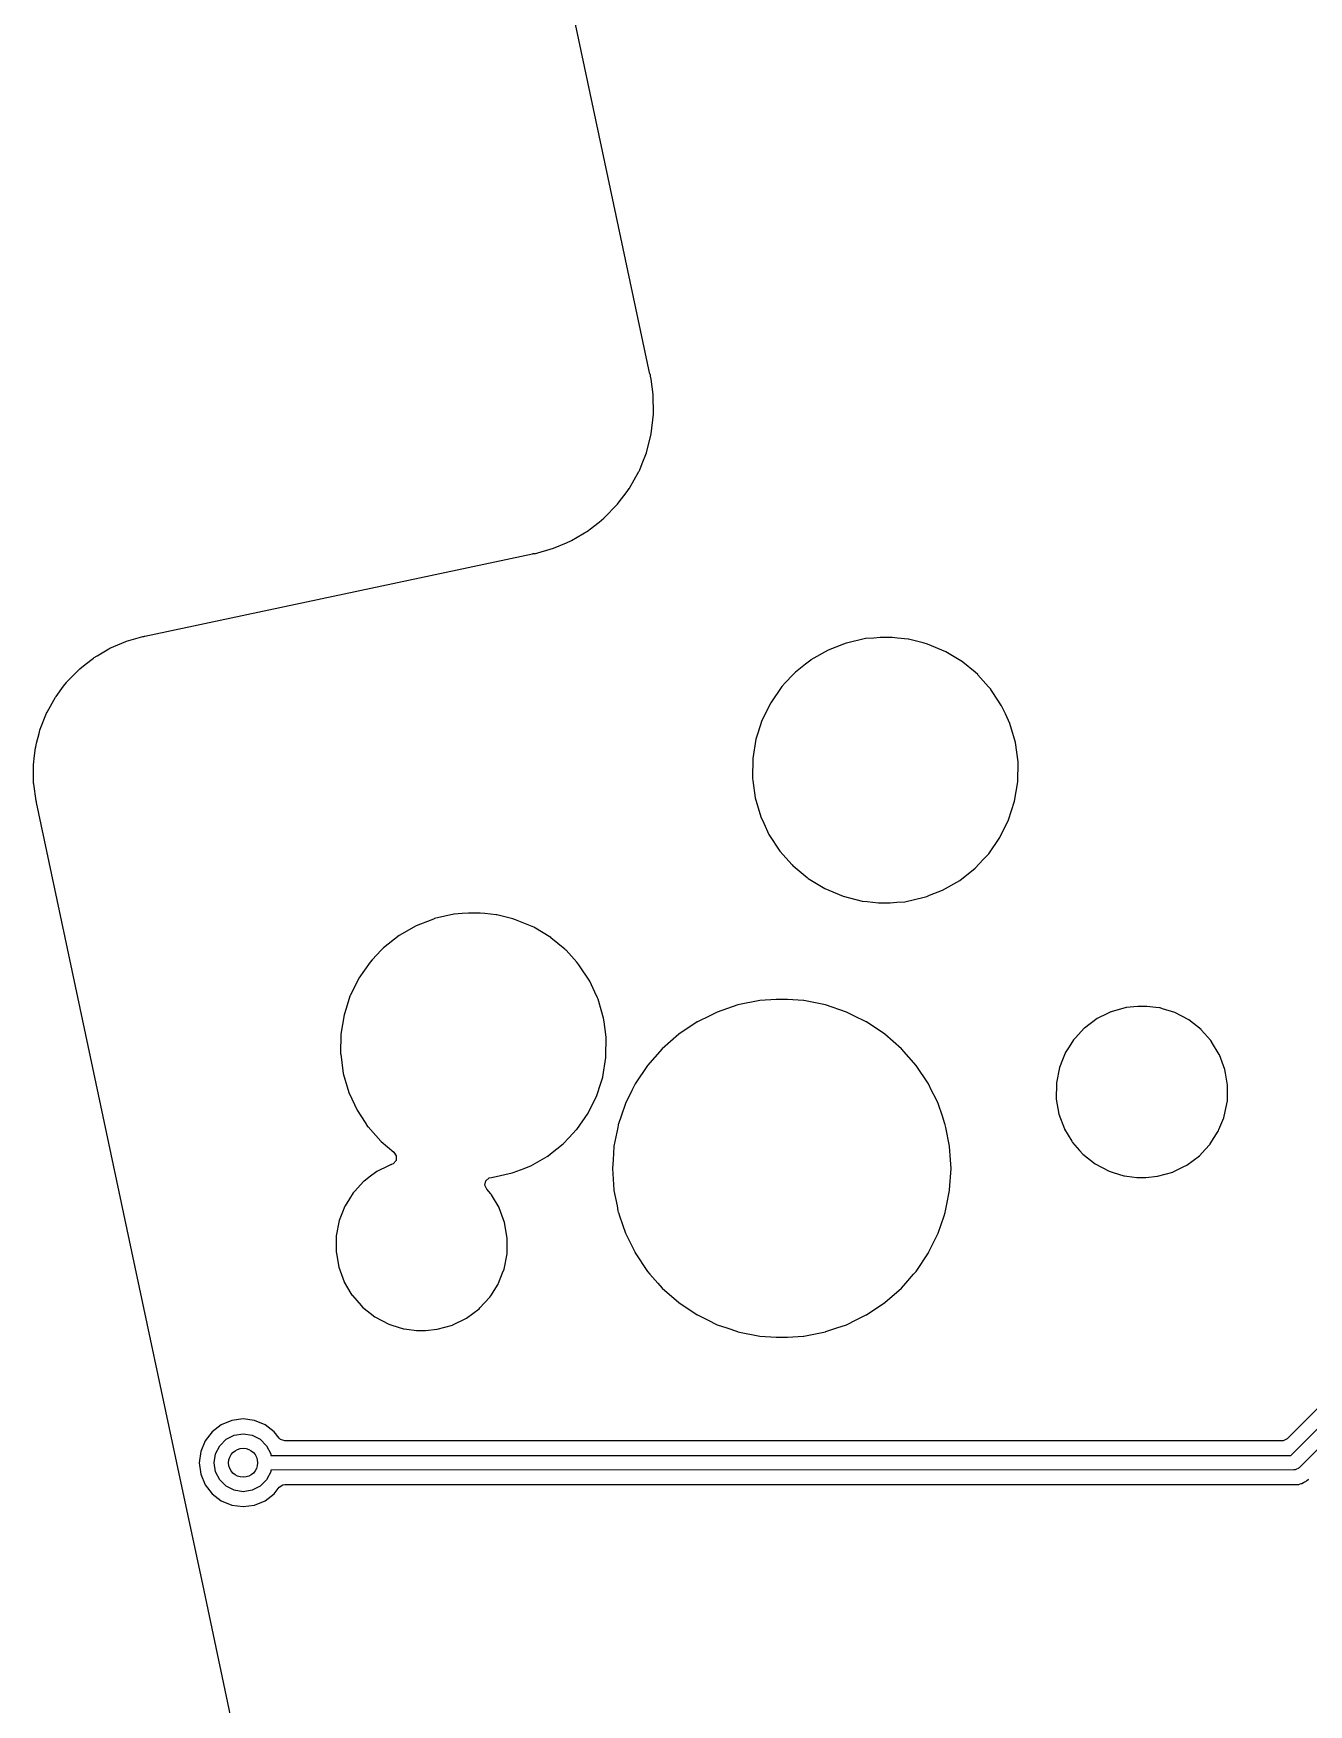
# Model space of a CAD drawing. Extents: x 0.6 to 14.8, y -5.2 to -0.6.
# Drawn here: x 8.005 to 8.697, y -2.858 to -1.95 of the extents above; entities that cross this region are included whole.
import ezdxf

# ---------------------------------------------------------------- set-up
doc = ezdxf.new("R2010")
doc.units = 0
doc.header["$MEASUREMENT"] = 0
doc.layers.add('BLACK', color=7, linetype='CONTINUOUS')

msp = doc.modelspace()

# ---------------------------------------------------------------- linework, layer by layer
at = {"layer": 'BLACK', "linetype": 'CONTINUOUS'}
for p, q in [((8.32009, -2.0425), (8.29306, -1.91535)), ((8.3397, -2.13475), (8.32009, -2.0425)), ((8.33986, -2.13471), (8.3397, -2.13475)), ((8.33992, -2.13513), (8.33986, -2.13471)), ((8.33994, -2.13518), (8.33992, -2.13513)), ((8.33997, -2.13517), (8.33994, -2.13518)), ((8.34005, -2.13578), (8.33997, -2.13517)), ((8.34028, -2.13737), (8.34005, -2.13578)), ((8.34005, -2.13578), (8.34005, -2.13578)), ((8.3415, -2.14577), (8.34028, -2.13737)), ((8.34164, -2.15648), (8.3415, -2.14577)), ((8.34038, -2.16712), (8.34164, -2.15648)), ((8.33775, -2.1775), (8.34038, -2.16712)), ((8.33542, -2.18334), (8.33775, -2.1775)), ((8.32861, -2.19668), (8.33372, -2.18756)), ((8.33372, -2.18756), (8.33378, -2.18745)), ((8.33372, -2.18756), (8.33372, -2.18756)), ((8.33378, -2.18745), (8.3341, -2.18664)), ((8.3341, -2.18664), (8.33542, -2.18334)), ((8.32732, -2.19844), (8.32847, -2.1969)), ((8.32847, -2.1969), (8.32854, -2.1968)), ((8.32854, -2.1968), (8.32861, -2.19669)), ((8.32861, -2.19669), (8.32861, -2.19668)), ((8.31466, -2.21305), (8.32213, -2.20538)), ((8.32213, -2.20538), (8.3225, -2.20488)), ((8.3225, -2.20488), (8.32732, -2.19844)), ((8.30668, -2.21934), (8.31208, -2.21509)), ((8.31208, -2.21509), (8.31466, -2.21305)), ((8.29427, -2.22635), (8.29704, -2.22516)), ((8.29704, -2.22516), (8.30625, -2.21968)), ((8.30625, -2.21968), (8.30668, -2.21934)), ((8.06524, -2.2771), (8.27579, -2.23235)), ((8.27579, -2.23235), (8.27627, -2.23228)), ((8.27627, -2.23228), (8.27664, -2.23225)), ((8.27664, -2.23225), (8.27689, -2.23227)), ((8.27689, -2.2323), (8.2872, -2.22939)), ((8.27689, -2.23227), (8.27689, -2.2323)), ((8.2872, -2.22939), (8.28732, -2.22934)), ((8.28732, -2.22934), (8.29427, -2.22635)), ((8.28732, -2.22934), (8.28732, -2.22934)), ((8.05537, -2.27985), (8.06417, -2.27737)), ((8.06417, -2.27737), (8.06429, -2.27733)), ((8.06429, -2.27733), (8.0647, -2.27738)), ((8.0647, -2.27738), (8.06513, -2.27713)), ((8.06513, -2.27713), (8.06524, -2.2771)), ((8.45684, -2.27848), (8.4464, -2.28085)), ((8.45699, -2.27847), (8.45684, -2.27848)), ((8.46124, -2.27816), (8.45699, -2.27847)), ((8.45699, -2.27847), (8.45699, -2.27847)), ((8.46481, -2.27789), (8.46124, -2.27816)), ((8.47118, -2.27789), (8.46481, -2.27789)), ((8.47409, -2.27818), (8.47118, -2.27789)), ((8.47993, -2.27877), (8.47409, -2.27818)), ((8.48008, -2.27879), (8.47993, -2.27877)), ((8.47993, -2.27877), (8.47993, -2.27877)), ((8.48022, -2.27882), (8.48008, -2.27879)), ((8.48804, -2.28081), (8.48022, -2.27882)), ((8.48022, -2.27882), (8.48022, -2.27882)), ((8.0373, -2.28905), (8.03772, -2.28877)), ((8.03772, -2.28877), (8.03946, -2.28774)), ((8.03946, -2.28774), (8.0458, -2.28396)), ((8.0458, -2.28396), (8.04626, -2.28373)), ((8.04626, -2.28373), (8.05489, -2.28002)), ((8.05489, -2.28002), (8.05537, -2.27985)), ((8.43641, -2.28473), (8.42711, -2.29004)), ((8.44491, -2.28142), (8.43641, -2.28473)), ((8.44626, -2.2809), (8.44491, -2.28142)), ((8.4464, -2.28085), (8.44626, -2.2809)), ((8.44626, -2.2809), (8.44626, -2.2809)), ((8.49046, -2.28142), (8.48804, -2.28081)), ((8.50034, -2.28557), (8.49046, -2.28142)), ((8.50949, -2.29112), (8.50034, -2.28557)), ((8.02298, -2.30195), (8.02954, -2.29521)), ((8.02954, -2.29521), (8.02992, -2.29487)), ((8.02992, -2.29487), (8.03279, -2.29261)), ((8.03279, -2.29261), (8.0373, -2.28905)), ((8.4187, -2.29668), (8.41738, -2.29808)), ((8.42409, -2.29243), (8.4187, -2.29668)), ((8.427, -2.29013), (8.42409, -2.29243)), ((8.42711, -2.29004), (8.427, -2.29013)), ((8.427, -2.29013), (8.427, -2.29013)), ((8.5096, -2.29122), (8.50949, -2.29112)), ((8.5163, -2.29678), (8.5096, -2.29122)), ((8.51773, -2.29797), (8.5163, -2.29678)), ((8.01703, -2.30987), (8.02113, -2.30437)), ((8.02113, -2.30437), (8.02265, -2.30234)), ((8.02265, -2.30234), (8.02298, -2.30195)), ((8.41136, -2.30448), (8.40526, -2.31328)), ((8.41338, -2.30234), (8.41136, -2.30448)), ((8.41738, -2.29808), (8.41338, -2.30234)), ((8.51782, -2.29808), (8.51773, -2.29797)), ((8.52364, -2.3046), (8.51782, -2.29808)), ((8.51782, -2.29808), (8.51782, -2.29808)), ((8.52486, -2.30596), (8.52364, -2.3046)), ((8.52494, -2.30608), (8.52486, -2.30596)), ((8.52563, -2.30714), (8.52494, -2.30608)), ((8.52494, -2.30608), (8.52494, -2.30608)), ((8.01223, -2.31838), (8.01675, -2.31029)), ((8.01675, -2.31029), (8.01703, -2.30987)), ((8.40526, -2.31328), (8.40052, -2.32289)), ((8.53073, -2.31492), (8.52563, -2.30714)), ((8.53274, -2.31928), (8.53073, -2.31492)), ((8.00846, -2.32769), (8.01194, -2.31896)), ((8.01194, -2.31896), (8.01216, -2.3185)), ((8.01216, -2.3185), (8.01223, -2.31838)), ((8.40047, -2.32302), (8.3983, -2.32982)), ((8.40052, -2.32289), (8.40047, -2.32302)), ((8.53515, -2.32451), (8.53274, -2.31928)), ((8.53522, -2.32465), (8.53515, -2.32451)), ((8.53822, -2.33493), (8.53522, -2.32465)), ((8.00648, -2.33532), (8.00785, -2.32995)), ((8.00785, -2.32995), (8.0083, -2.32817)), ((8.0083, -2.32817), (8.00846, -2.32769)), ((8.39725, -2.33309), (8.39553, -2.34366)), ((8.3983, -2.32982), (8.39725, -2.33309)), ((8.00479, -2.34712), (8.00539, -2.34201)), ((8.00539, -2.34201), (8.00589, -2.33778)), ((8.00589, -2.33778), (8.00598, -2.33728)), ((8.00598, -2.33728), (8.00648, -2.33532)), ((8.53892, -2.3401), (8.53822, -2.33493)), ((8.53963, -2.34534), (8.53892, -2.3401)), ((8.00476, -2.34763), (8.00479, -2.34712)), ((8.00485, -2.35437), (8.00476, -2.34763)), ((8.39553, -2.34366), (8.39539, -2.35437)), ((8.53952, -2.35626), (8.53966, -2.34555)), ((8.53966, -2.34555), (8.53963, -2.34534)), ((8.00488, -2.35703), (8.00485, -2.35437)), ((8.00485, -2.35437), (8.00485, -2.35437)), ((8.00492, -2.35754), (8.00488, -2.35703)), ((8.00625, -2.3667), (8.00492, -2.35754)), ((8.39539, -2.35437), (8.39541, -2.35451)), ((8.39541, -2.35451), (8.39555, -2.35551)), ((8.39541, -2.35451), (8.39541, -2.35451)), ((8.39555, -2.35551), (8.39684, -2.36498)), ((8.5378, -2.36683), (8.53952, -2.35626)), ((8.00627, -2.3667), (8.00625, -2.3667)), ((8.00627, -2.36673), (8.00627, -2.3667)), ((8.00646, -2.36706), (8.00627, -2.36673)), ((8.00641, -2.36755), (8.00646, -2.36706)), ((8.05829, -2.61162), (8.00641, -2.36755)), ((8.39684, -2.36498), (8.39983, -2.37527)), ((8.53453, -2.37703), (8.5378, -2.36683)), ((8.39983, -2.37527), (8.39989, -2.3754)), ((8.39989, -2.3754), (8.39989, -2.3754)), ((8.39989, -2.3754), (8.40149, -2.37885)), ((8.40149, -2.37885), (8.40432, -2.38499)), ((8.52979, -2.38664), (8.53453, -2.37703)), ((8.40432, -2.38499), (8.41019, -2.39395)), ((8.52369, -2.39544), (8.52979, -2.38664)), ((8.41019, -2.39395), (8.41029, -2.39406)), ((8.41029, -2.39406), (8.41029, -2.39406)), ((8.41029, -2.39406), (8.41691, -2.40149)), ((8.52074, -2.39857), (8.52359, -2.39554)), ((8.52359, -2.39554), (8.52369, -2.39544)), ((8.52359, -2.39554), (8.52359, -2.39554)), ((8.41691, -2.40149), (8.41732, -2.40194)), ((8.41732, -2.40194), (8.41743, -2.40204)), ((8.41743, -2.40204), (8.41743, -2.40204)), ((8.41743, -2.40204), (8.42501, -2.40834)), ((8.50794, -2.40987), (8.51635, -2.40324)), ((8.51635, -2.40324), (8.52074, -2.39857)), ((8.42501, -2.40834), (8.42556, -2.40879)), ((8.42556, -2.40879), (8.43472, -2.41435)), ((8.43472, -2.41435), (8.44459, -2.41849)), ((8.49153, -2.41795), (8.49864, -2.41519)), ((8.49864, -2.41519), (8.50794, -2.40987)), ((8.44459, -2.41849), (8.45498, -2.42113)), ((8.45498, -2.42113), (8.45512, -2.42114)), ((8.45512, -2.42114), (8.45512, -2.42114)), ((8.45512, -2.42114), (8.45768, -2.4214)), ((8.45768, -2.4214), (8.46387, -2.42203)), ((8.46387, -2.42203), (8.47025, -2.42203)), ((8.47025, -2.42203), (8.47382, -2.42176)), ((8.47382, -2.42176), (8.47806, -2.42144)), ((8.47806, -2.42144), (8.47821, -2.42143)), ((8.47806, -2.42144), (8.47806, -2.42144)), ((8.47821, -2.42143), (8.48866, -2.41907)), ((8.48866, -2.41907), (8.49005, -2.41853)), ((8.49005, -2.41853), (8.49153, -2.41795)), ((8.22117, -2.43122), (8.21267, -2.43452)), ((8.22252, -2.43069), (8.22117, -2.43122)), ((8.22265, -2.43064), (8.22252, -2.43069)), ((8.22252, -2.43069), (8.22252, -2.43069)), ((8.2331, -2.42828), (8.22265, -2.43064)), ((8.23324, -2.42827), (8.2331, -2.42828)), ((8.23768, -2.42794), (8.23324, -2.42827)), ((8.23324, -2.42827), (8.23324, -2.42827)), ((8.24106, -2.42768), (8.23768, -2.42794)), ((8.24743, -2.42768), (8.24106, -2.42768)), ((8.24993, -2.42794), (8.24743, -2.42768)), ((8.25619, -2.42857), (8.24993, -2.42794)), ((8.25633, -2.42858), (8.25619, -2.42857)), ((8.25619, -2.42857), (8.25619, -2.42857)), ((8.25647, -2.42862), (8.25633, -2.42858)), ((8.26522, -2.43084), (8.25647, -2.42862)), ((8.25647, -2.42862), (8.25647, -2.42862)), ((8.26671, -2.43122), (8.26522, -2.43084)), ((8.27659, -2.43536), (8.26671, -2.43122)), ((8.20337, -2.43984), (8.19496, -2.44647)), ((8.21267, -2.43452), (8.20337, -2.43984)), ((8.28575, -2.44092), (8.27659, -2.43536)), ((8.28586, -2.44101), (8.28575, -2.44092)), ((8.29338, -2.44726), (8.28586, -2.44101)), ((8.19363, -2.44787), (8.18882, -2.45299)), ((8.19496, -2.44647), (8.19363, -2.44787)), ((8.29398, -2.44776), (8.29338, -2.44726)), ((8.29408, -2.44787), (8.29398, -2.44776)), ((8.29989, -2.45439), (8.29408, -2.44787)), ((8.29408, -2.44787), (8.29408, -2.44787)), ((8.18762, -2.45427), (8.18151, -2.46307)), ((8.18882, -2.45299), (8.18762, -2.45427)), ((8.30106, -2.45569), (8.29989, -2.45439)), ((8.30111, -2.45576), (8.30106, -2.45569)), ((8.30699, -2.46471), (8.30111, -2.45576)), ((8.18151, -2.46307), (8.17677, -2.47268)), ((8.3097, -2.47059), (8.30699, -2.46471)), ((8.1746, -2.47946), (8.17351, -2.48288)), ((8.17673, -2.47282), (8.1746, -2.47946)), ((8.17677, -2.47268), (8.17673, -2.47282)), ((8.31116, -2.47377), (8.3097, -2.47059)), ((8.31147, -2.47444), (8.31116, -2.47377)), ((8.31447, -2.48473), (8.31147, -2.47444)), ((8.3875, -2.47756), (8.37611, -2.48143)), ((8.39929, -2.47522), (8.3875, -2.47756)), ((8.39942, -2.47521), (8.39929, -2.47522)), ((8.40823, -2.47463), (8.39942, -2.47521)), ((8.39942, -2.47521), (8.39942, -2.47521)), ((8.40829, -2.47463), (8.40823, -2.47463)), ((8.40823, -2.47463), (8.40823, -2.47463)), ((8.4143, -2.47463), (8.40829, -2.47463)), ((8.41436, -2.47463), (8.4143, -2.47463)), ((8.42317, -2.47521), (8.41436, -2.47463)), ((8.41436, -2.47463), (8.41436, -2.47463)), ((8.4233, -2.47522), (8.42317, -2.47521)), ((8.42317, -2.47521), (8.42317, -2.47521)), ((8.43509, -2.47756), (8.4233, -2.47522)), ((8.44648, -2.48143), (8.43509, -2.47756)), ((8.59842, -2.4789), (8.5902, -2.48122)), ((8.60476, -2.47832), (8.59842, -2.4789)), ((8.60969, -2.47832), (8.60476, -2.47832)), ((8.61448, -2.47889), (8.60969, -2.47832)), ((8.61645, -2.47912), (8.61448, -2.47889)), ((8.61663, -2.47914), (8.61645, -2.47912)), ((8.61645, -2.47912), (8.61645, -2.47912)), ((8.6168, -2.47919), (8.61663, -2.47914)), ((8.6181, -2.4796), (8.6168, -2.47919)), ((8.6168, -2.47919), (8.6168, -2.47919)), ((8.17351, -2.48288), (8.17179, -2.49345)), ((8.31475, -2.48675), (8.31447, -2.48473)), ((8.31589, -2.49515), (8.31475, -2.48675)), ((8.36532, -2.48675), (8.35532, -2.49343)), ((8.36543, -2.48669), (8.36532, -2.48675)), ((8.37212, -2.48339), (8.36543, -2.48669)), ((8.36543, -2.48669), (8.36543, -2.48669)), ((8.37611, -2.48143), (8.37212, -2.48339)), ((8.45046, -2.48339), (8.44648, -2.48143)), ((8.45715, -2.48669), (8.45046, -2.48339)), ((8.45727, -2.48675), (8.45715, -2.48669)), ((8.45715, -2.48669), (8.45715, -2.48669)), ((8.46727, -2.49343), (8.45727, -2.48675)), ((8.58254, -2.485), (8.57569, -2.49011)), ((8.58815, -2.48223), (8.58254, -2.485)), ((8.59004, -2.4813), (8.58815, -2.48223)), ((8.5902, -2.48122), (8.59004, -2.4813)), ((8.59004, -2.4813), (8.59004, -2.4813)), ((8.62478, -2.48167), (8.6181, -2.4796)), ((8.63234, -2.48565), (8.62478, -2.48167)), ((8.63905, -2.49094), (8.63234, -2.48565)), ((8.17179, -2.49345), (8.17165, -2.50416)), ((8.31579, -2.50509), (8.31591, -2.49548)), ((8.31591, -2.49534), (8.31589, -2.49515)), ((8.31591, -2.49548), (8.31591, -2.49534)), ((8.35532, -2.49343), (8.34628, -2.50136)), ((8.47631, -2.50136), (8.46727, -2.49343)), ((8.5698, -2.49653), (8.56735, -2.50041)), ((8.56989, -2.49638), (8.5698, -2.49653)), ((8.5698, -2.49653), (8.5698, -2.49653)), ((8.5708, -2.4954), (8.56989, -2.49638)), ((8.57557, -2.49024), (8.5708, -2.4954)), ((8.57569, -2.49011), (8.57557, -2.49024)), ((8.63917, -2.49107), (8.63905, -2.49094)), ((8.64431, -2.49693), (8.63917, -2.49107)), ((8.64468, -2.49736), (8.64431, -2.49693)), ((8.64478, -2.49752), (8.64468, -2.49736)), ((8.64896, -2.50455), (8.64478, -2.49752)), ((8.64478, -2.49752), (8.64478, -2.49752)), ((8.17165, -2.50416), (8.17167, -2.50431)), ((8.17167, -2.50431), (8.17167, -2.50431)), ((8.17167, -2.50431), (8.17227, -2.50875)), ((8.31405, -2.51662), (8.31577, -2.50605)), ((8.31577, -2.50605), (8.31579, -2.50509)), ((8.34628, -2.50136), (8.33835, -2.5104)), ((8.48424, -2.5104), (8.47631, -2.50136)), ((8.56527, -2.50377), (8.56382, -2.5074)), ((8.56533, -2.50361), (8.56527, -2.50377)), ((8.56527, -2.50377), (8.56527, -2.50377)), ((8.56735, -2.50041), (8.56533, -2.50361)), ((8.64905, -2.5047), (8.64896, -2.50455)), ((8.64896, -2.50455), (8.64896, -2.50455)), ((8.65201, -2.51272), (8.64905, -2.5047)), ((8.17227, -2.50875), (8.17309, -2.51478)), ((8.17309, -2.51478), (8.17609, -2.52506)), ((8.33835, -2.5104), (8.33166, -2.5204)), ((8.49092, -2.5204), (8.48424, -2.5104)), ((8.56217, -2.51154), (8.5605, -2.51992)), ((8.56382, -2.5074), (8.56217, -2.51154)), ((8.65235, -2.51469), (8.65201, -2.51272)), ((8.65328, -2.5201), (8.65235, -2.51469)), ((8.31079, -2.52682), (8.31297, -2.52001)), ((8.31297, -2.52001), (8.31401, -2.51676)), ((8.31401, -2.51676), (8.31405, -2.51662)), ((8.32988, -2.52402), (8.32634, -2.53119)), ((8.33161, -2.52052), (8.32988, -2.52402)), ((8.33166, -2.5204), (8.33161, -2.52052)), ((8.33161, -2.52052), (8.33161, -2.52052)), ((8.49098, -2.52052), (8.49092, -2.5204)), ((8.49271, -2.52402), (8.49098, -2.52052)), ((8.49098, -2.52052), (8.49098, -2.52052)), ((8.4949, -2.52846), (8.49271, -2.52402)), ((8.56049, -2.52118), (8.5604, -2.52784)), ((8.5605, -2.51992), (8.56049, -2.52118)), ((8.65345, -2.52113), (8.65328, -2.5201)), ((8.65334, -2.52968), (8.65341, -2.52491)), ((8.65341, -2.52491), (8.65345, -2.52131)), ((8.65345, -2.52131), (8.65345, -2.52113)), ((8.65345, -2.52131), (8.65345, -2.52131)), ((8.17609, -2.52506), (8.17615, -2.52519)), ((8.17615, -2.52519), (8.17615, -2.52519)), ((8.17615, -2.52519), (8.17774, -2.52863)), ((8.17774, -2.52863), (8.18057, -2.53479)), ((8.30605, -2.53643), (8.31079, -2.52682)), ((8.32634, -2.53119), (8.32401, -2.53805)), ((8.49624, -2.53119), (8.4949, -2.52846)), ((8.49857, -2.53805), (8.49624, -2.53119)), ((8.5604, -2.52784), (8.56039, -2.52846)), ((8.56039, -2.52846), (8.56042, -2.52863)), ((8.56042, -2.52863), (8.56043, -2.5287)), ((8.56042, -2.52863), (8.56042, -2.52863)), ((8.56043, -2.5287), (8.56184, -2.53688)), ((8.65168, -2.53805), (8.65334, -2.52968)), ((8.18057, -2.53479), (8.18488, -2.54136)), ((8.18488, -2.54136), (8.18632, -2.54355)), ((8.29994, -2.54523), (8.30605, -2.53643)), ((8.32245, -2.54271), (8.32216, -2.54417)), ((8.32248, -2.54258), (8.32245, -2.54271)), ((8.32245, -2.54271), (8.32245, -2.54271)), ((8.32264, -2.5421), (8.32248, -2.54258)), ((8.32401, -2.53805), (8.32264, -2.5421)), ((8.49995, -2.5421), (8.49857, -2.53805)), ((8.50011, -2.54258), (8.49995, -2.5421)), ((8.50013, -2.54271), (8.50011, -2.54258)), ((8.50042, -2.54417), (8.50013, -2.54271)), ((8.50013, -2.54271), (8.50013, -2.54271)), ((8.56184, -2.53688), (8.56479, -2.54489)), ((8.64881, -2.54523), (8.65137, -2.53883)), ((8.65137, -2.53883), (8.65168, -2.53805)), ((8.18632, -2.54355), (8.18645, -2.54375)), ((8.18645, -2.54375), (8.18654, -2.54385)), ((8.18654, -2.54385), (8.18654, -2.54385)), ((8.18654, -2.54385), (8.19348, -2.55163)), ((8.19348, -2.55163), (8.19358, -2.55174)), ((8.19358, -2.55174), (8.19369, -2.55183)), ((8.19369, -2.55183), (8.19369, -2.55183)), ((8.19369, -2.55183), (8.2006, -2.55757)), ((8.2926, -2.55303), (8.2956, -2.54985)), ((8.2956, -2.54985), (8.29984, -2.54534)), ((8.29984, -2.54534), (8.29994, -2.54523)), ((8.29984, -2.54534), (8.29984, -2.54534)), ((8.32216, -2.54417), (8.32013, -2.55438)), ((8.50246, -2.55438), (8.50042, -2.54417)), ((8.56479, -2.54489), (8.56489, -2.54504)), ((8.56489, -2.54504), (8.56489, -2.54504)), ((8.56489, -2.54504), (8.5688, -2.55163)), ((8.5688, -2.55163), (8.56916, -2.55223)), ((8.64409, -2.55299), (8.64842, -2.54614)), ((8.64842, -2.54614), (8.64851, -2.54599)), ((8.64851, -2.54599), (8.64881, -2.54523)), ((8.2006, -2.55757), (8.20188, -2.55961)), ((8.20188, -2.55961), (8.20172, -2.56202)), ((8.27489, -2.56498), (8.28376, -2.55991)), ((8.28376, -2.55991), (8.28407, -2.55974)), ((8.28407, -2.55974), (8.28419, -2.55966)), ((8.28407, -2.55974), (8.28407, -2.55974)), ((8.28419, -2.55966), (8.28562, -2.55854)), ((8.28562, -2.55854), (8.29249, -2.55312)), ((8.29249, -2.55312), (8.2926, -2.55303)), ((8.32012, -2.5545), (8.31965, -2.56176)), ((8.32013, -2.55438), (8.32012, -2.5545)), ((8.32012, -2.5545), (8.32012, -2.5545)), ((8.50246, -2.5545), (8.50246, -2.55438)), ((8.50294, -2.56176), (8.50246, -2.5545)), ((8.50246, -2.5545), (8.50246, -2.5545)), ((8.56916, -2.55223), (8.56928, -2.55237)), ((8.56928, -2.55237), (8.56928, -2.55237)), ((8.56928, -2.55237), (8.57298, -2.55659)), ((8.57298, -2.55659), (8.57479, -2.55865)), ((8.57479, -2.55865), (8.5815, -2.56394)), ((8.63131, -2.56459), (8.63815, -2.55948)), ((8.63815, -2.55948), (8.64124, -2.55614)), ((8.64124, -2.55614), (8.64383, -2.55334)), ((8.64383, -2.55334), (8.64395, -2.55321)), ((8.64383, -2.55334), (8.64383, -2.55334)), ((8.64395, -2.55321), (8.64409, -2.55299)), ((8.19128, -2.56816), (8.18716, -2.57124)), ((8.19761, -2.56504), (8.19128, -2.56816)), ((8.19878, -2.56446), (8.19761, -2.56504)), ((8.19894, -2.56439), (8.19878, -2.56446)), ((8.19878, -2.56446), (8.19878, -2.56446)), ((8.19916, -2.56432), (8.19894, -2.56439)), ((8.19925, -2.56428), (8.19916, -2.56432)), ((8.19928, -2.56427), (8.19925, -2.56428)), ((8.20018, -2.56387), (8.19928, -2.56427)), ((8.19928, -2.56427), (8.19928, -2.56427)), ((8.20172, -2.56202), (8.20018, -2.56387)), ((8.25446, -2.57123), (8.26491, -2.56886)), ((8.26491, -2.56886), (8.26541, -2.56867)), ((8.26541, -2.56867), (8.2713, -2.56638)), ((8.2713, -2.56638), (8.27166, -2.56624)), ((8.27166, -2.56624), (8.27489, -2.56498)), ((8.31965, -2.56176), (8.31934, -2.56638)), ((8.31934, -2.56638), (8.31935, -2.56651)), ((8.31935, -2.56651), (8.32011, -2.57801)), ((8.50248, -2.57801), (8.50323, -2.56651)), ((8.50324, -2.56638), (8.50294, -2.56176)), ((8.50323, -2.56651), (8.50324, -2.56638)), ((8.5815, -2.56394), (8.58906, -2.56792)), ((8.58906, -2.56792), (8.59132, -2.56862)), ((8.59132, -2.56862), (8.59705, -2.5704)), ((8.61543, -2.57069), (8.62365, -2.56837)), ((8.62365, -2.56837), (8.62385, -2.56827)), ((8.62385, -2.56827), (8.62936, -2.56555)), ((8.62936, -2.56555), (8.63131, -2.56459)), ((8.17923, -2.5789), (8.17863, -2.57955)), ((8.18431, -2.57341), (8.17923, -2.5789)), ((8.18443, -2.57327), (8.18431, -2.57341)), ((8.18515, -2.57274), (8.18443, -2.57327)), ((8.18716, -2.57124), (8.18515, -2.57274)), ((8.25004, -2.57553), (8.25057, -2.57318)), ((8.25099, -2.57774), (8.25004, -2.57553)), ((8.25057, -2.57318), (8.25238, -2.57159)), ((8.25323, -2.5803), (8.25099, -2.57774)), ((8.25238, -2.57159), (8.25363, -2.57129)), ((8.25363, -2.57129), (8.25432, -2.57124)), ((8.25432, -2.57124), (8.25446, -2.57123)), ((8.25432, -2.57124), (8.25432, -2.57124)), ((8.32011, -2.57801), (8.32013, -2.57838)), ((8.32013, -2.57838), (8.3218, -2.58677)), ((8.50079, -2.58677), (8.50246, -2.57838)), ((8.50246, -2.57838), (8.50248, -2.57801)), ((8.59705, -2.5704), (8.59705, -2.5704)), ((8.59705, -2.5704), (8.59722, -2.57045)), ((8.59722, -2.57045), (8.5974, -2.57047)), ((8.5974, -2.57047), (8.5974, -2.57047)), ((8.5974, -2.57047), (8.59873, -2.57063)), ((8.59873, -2.57063), (8.60415, -2.57127)), ((8.60415, -2.57127), (8.60909, -2.57127)), ((8.60909, -2.57127), (8.61543, -2.57069)), ((8.82264, -2.57654), (8.68578, -2.71341)), ((8.68791, -2.72244), (8.83357, -2.57677)), ((8.17401, -2.58694), (8.17272, -2.59018)), ((8.17408, -2.58677), (8.17401, -2.58694)), ((8.17401, -2.58694), (8.17401, -2.58694)), ((8.17649, -2.58294), (8.17408, -2.58677)), ((8.17854, -2.5797), (8.17649, -2.58294)), ((8.17863, -2.57955), (8.17854, -2.5797)), ((8.17854, -2.5797), (8.17854, -2.5797)), ((8.25343, -2.58053), (8.25323, -2.5803)), ((8.25352, -2.58068), (8.25343, -2.58053)), ((8.2577, -2.58771), (8.25352, -2.58068)), ((8.25352, -2.58068), (8.25352, -2.58068)), ((8.25779, -2.58787), (8.2577, -2.58771)), ((8.2577, -2.58771), (8.2577, -2.58771)), ((8.26075, -2.59588), (8.25779, -2.58787)), ((8.3218, -2.58677), (8.32232, -2.58939)), ((8.50027, -2.58939), (8.50079, -2.58677)), ((8.83914, -2.58234), (8.69232, -2.72916)), ((8.17091, -2.5947), (8.16924, -2.60308)), ((8.17272, -2.59018), (8.17091, -2.5947)), ((8.2622, -2.6043), (8.26075, -2.59588)), ((8.32232, -2.58939), (8.32248, -2.59018)), ((8.32248, -2.59018), (8.32252, -2.5903)), ((8.32252, -2.5903), (8.32252, -2.5903)), ((8.32252, -2.5903), (8.32315, -2.59217)), ((8.32315, -2.59217), (8.32634, -2.60157)), ((8.49624, -2.60157), (8.49943, -2.59217)), ((8.49943, -2.59217), (8.50007, -2.5903)), ((8.50007, -2.5903), (8.50011, -2.59018)), ((8.50007, -2.5903), (8.50007, -2.5903)), ((8.50011, -2.59018), (8.50027, -2.58939)), ((8.16924, -2.60308), (8.16913, -2.61162)), ((8.26216, -2.6069), (8.26219, -2.60448)), ((8.26219, -2.60448), (8.2622, -2.6043)), ((8.26219, -2.60448), (8.26219, -2.60448)), ((8.32634, -2.60157), (8.32815, -2.60523)), ((8.32815, -2.60523), (8.33139, -2.6118)), ((8.4912, -2.6118), (8.49444, -2.60523)), ((8.49444, -2.60523), (8.49624, -2.60157)), ((8.08268, -2.72638), (8.05829, -2.61162)), ((8.16913, -2.61162), (8.16916, -2.6118)), ((8.16916, -2.6118), (8.16931, -2.61266)), ((8.16916, -2.6118), (8.16916, -2.6118)), ((8.16931, -2.61266), (8.17058, -2.62004)), ((8.26042, -2.62122), (8.26208, -2.61284)), ((8.26208, -2.61284), (8.26216, -2.6069)), ((8.33139, -2.6118), (8.33166, -2.61235)), ((8.33166, -2.61235), (8.33835, -2.62235)), ((8.48424, -2.62235), (8.49092, -2.61235)), ((8.49092, -2.61235), (8.4912, -2.6118)), ((8.17058, -2.62004), (8.17354, -2.62806)), ((8.25737, -2.62886), (8.25966, -2.62311)), ((8.25966, -2.62311), (8.26042, -2.62122)), ((8.33835, -2.62235), (8.33966, -2.62385)), ((8.33966, -2.62385), (8.34397, -2.62877)), ((8.47861, -2.62877), (8.48293, -2.62385)), ((8.48293, -2.62385), (8.48424, -2.62235)), ((8.17354, -2.62806), (8.17363, -2.62821)), ((8.17363, -2.62821), (8.17363, -2.62821)), ((8.17363, -2.62821), (8.17726, -2.63432)), ((8.25317, -2.63562), (8.25716, -2.6293)), ((8.25716, -2.6293), (8.25725, -2.62915)), ((8.25725, -2.62915), (8.25737, -2.62886)), ((8.34397, -2.62877), (8.34628, -2.6314)), ((8.34628, -2.6314), (8.35532, -2.63933)), ((8.46727, -2.63933), (8.47631, -2.6314)), ((8.47631, -2.6314), (8.47861, -2.62877)), ((8.17726, -2.63432), (8.1779, -2.6354)), ((8.1779, -2.6354), (8.17802, -2.63553)), ((8.17802, -2.63553), (8.17802, -2.63553)), ((8.17802, -2.63553), (8.18273, -2.6409)), ((8.18273, -2.6409), (8.18353, -2.64182)), ((8.18353, -2.64182), (8.19024, -2.64711)), ((8.24005, -2.64776), (8.2469, -2.64265)), ((8.2469, -2.64265), (8.24732, -2.64219)), ((8.24732, -2.64219), (8.25257, -2.63651)), ((8.25257, -2.63651), (8.25269, -2.63638)), ((8.25257, -2.63651), (8.25257, -2.63651)), ((8.25269, -2.63638), (8.25317, -2.63562)), ((8.35532, -2.63933), (8.36532, -2.64601)), ((8.45727, -2.64601), (8.46727, -2.63933)), ((8.19024, -2.64711), (8.1978, -2.65108)), ((8.1978, -2.65108), (8.19942, -2.65159)), ((8.19942, -2.65159), (8.20579, -2.65356)), ((8.22417, -2.65386), (8.23239, -2.65154)), ((8.23239, -2.65154), (8.23265, -2.65141)), ((8.23265, -2.65141), (8.23962, -2.64797)), ((8.23962, -2.64797), (8.24005, -2.64776)), ((8.36532, -2.64601), (8.36543, -2.64607)), ((8.36543, -2.64607), (8.36543, -2.64607)), ((8.36543, -2.64607), (8.37097, -2.64879)), ((8.37097, -2.64879), (8.37611, -2.65133)), ((8.37611, -2.65133), (8.38138, -2.65312)), ((8.4412, -2.65312), (8.44648, -2.65133)), ((8.44648, -2.65133), (8.45162, -2.64879)), ((8.45162, -2.64879), (8.45715, -2.64607)), ((8.45715, -2.64607), (8.45727, -2.64601)), ((8.45715, -2.64607), (8.45715, -2.64607)), ((8.20579, -2.65356), (8.20579, -2.65356)), ((8.20579, -2.65356), (8.20596, -2.65362)), ((8.20596, -2.65362), (8.20614, -2.65364)), ((8.20614, -2.65364), (8.20614, -2.65364)), ((8.20614, -2.65364), (8.20756, -2.65381)), ((8.20756, -2.65381), (8.21289, -2.65444)), ((8.21289, -2.65444), (8.21783, -2.65444)), ((8.21783, -2.65444), (8.22417, -2.65386)), ((8.38138, -2.65312), (8.38732, -2.65513)), ((8.38732, -2.65513), (8.3875, -2.65519)), ((8.3875, -2.65519), (8.39929, -2.65754)), ((8.39929, -2.65754), (8.39942, -2.65755)), ((8.39942, -2.65755), (8.39942, -2.65755)), ((8.39942, -2.65755), (8.40823, -2.65813)), ((8.40823, -2.65813), (8.40823, -2.65813)), ((8.40823, -2.65813), (8.40829, -2.65813)), ((8.40829, -2.65813), (8.4143, -2.65813)), ((8.4143, -2.65813), (8.41436, -2.65813)), ((8.41436, -2.65813), (8.42317, -2.65755)), ((8.41436, -2.65813), (8.41436, -2.65813)), ((8.42317, -2.65755), (8.4233, -2.65754)), ((8.42317, -2.65755), (8.42317, -2.65755)), ((8.4233, -2.65754), (8.43509, -2.65519)), ((8.43509, -2.65519), (8.43527, -2.65513)), ((8.43527, -2.65513), (8.4412, -2.65312)), ((8.10675, -2.70573), (8.10181, -2.70952)), ((8.1125, -2.70334), (8.10675, -2.70573)), ((8.11867, -2.70253), (8.1125, -2.70334)), ((8.12484, -2.70334), (8.11867, -2.70253)), ((8.13059, -2.70573), (8.12484, -2.70334)), ((8.13553, -2.70952), (8.13059, -2.70573)), ((8.09802, -2.71446), (8.09564, -2.72021)), ((8.10181, -2.70952), (8.09802, -2.71446)), ((8.10593, -2.71712), (8.10941, -2.71364)), ((8.10941, -2.71364), (8.1138, -2.7114)), ((8.1138, -2.7114), (8.11867, -2.71063)), ((8.11867, -2.71063), (8.12354, -2.7114)), ((8.12354, -2.7114), (8.12793, -2.71364)), ((8.12793, -2.71364), (8.13141, -2.71712)), ((8.13822, -2.71302), (8.13553, -2.70952)), ((8.13902, -2.7138), (8.13822, -2.71302)), ((8.14131, -2.71455), (8.13902, -2.7138)), ((8.43798, -2.71455), (8.14131, -2.71455)), ((8.68302, -2.71455), (8.43798, -2.71455)), ((8.68363, -2.7145), (8.68302, -2.71455)), ((8.68578, -2.71341), (8.68363, -2.7145)), ((8.09564, -2.72021), (8.09482, -2.72638)), ((8.10292, -2.72638), (8.10369, -2.72151)), ((8.10369, -2.72151), (8.10593, -2.71712)), ((8.13141, -2.71712), (8.13365, -2.72151)), ((8.13365, -2.72151), (8.13379, -2.72244)), ((8.13379, -2.72244), (8.68791, -2.72244)), ((8.09742, -2.79576), (8.08268, -2.72638)), ((8.09482, -2.72638), (8.09564, -2.73255)), ((8.09564, -2.73255), (8.09802, -2.7383)), ((8.10369, -2.73124), (8.10292, -2.72638)), ((8.10593, -2.73563), (8.10369, -2.73124)), ((8.13365, -2.73124), (8.13141, -2.73563)), ((8.13379, -2.73032), (8.13365, -2.73124)), ((8.68954, -2.73031), (8.13379, -2.73032)), ((8.68984, -2.73022), (8.68954, -2.73031)), ((8.69015, -2.73027), (8.68984, -2.73022)), ((8.69097, -2.72985), (8.69015, -2.73027)), ((8.69185, -2.72956), (8.69097, -2.72985)), ((8.69204, -2.72931), (8.69185, -2.72956)), ((8.69232, -2.72916), (8.69204, -2.72931)), ((8.09802, -2.7383), (8.10181, -2.74324)), ((8.10941, -2.73912), (8.10593, -2.73563)), ((8.1138, -2.74136), (8.10941, -2.73912)), ((8.11867, -2.74213), (8.1138, -2.74136)), ((8.12354, -2.74136), (8.11867, -2.74213)), ((8.12793, -2.73912), (8.12354, -2.74136)), ((8.13141, -2.73563), (8.12793, -2.73912)), ((8.13553, -2.74324), (8.13822, -2.73973)), ((8.13822, -2.73973), (8.14021, -2.73837)), ((8.14021, -2.73837), (8.14131, -2.73821)), ((8.14131, -2.73821), (8.65394, -2.73821)), ((8.65394, -2.73821), (8.68743, -2.73821)), ((8.68743, -2.73821), (8.68759, -2.73822)), ((8.68759, -2.73822), (8.68778, -2.73828)), ((8.68778, -2.73828), (8.68972, -2.73821)), ((8.68972, -2.73821), (8.68987, -2.73821)), ((8.68987, -2.73821), (8.69064, -2.73821)), ((8.69064, -2.73821), (8.69081, -2.73818)), ((8.69081, -2.73818), (8.69102, -2.73816)), ((8.69102, -2.73816), (8.69165, -2.73814)), ((8.69165, -2.73814), (8.69182, -2.73813)), ((8.69182, -2.73813), (8.69218, -2.73812)), ((8.69218, -2.73812), (8.69251, -2.73798)), ((8.69251, -2.73798), (8.6926, -2.73794)), ((8.69251, -2.73798), (8.69251, -2.73798)), ((8.6926, -2.73794), (8.69342, -2.73769)), ((8.69342, -2.73769), (8.69387, -2.73761)), ((8.69387, -2.73761), (8.69476, -2.73706)), ((8.69476, -2.73706), (8.69527, -2.73679)), ((8.69527, -2.73679), (8.69598, -2.73649)), ((8.69598, -2.73649), (8.69623, -2.73638)), ((8.69598, -2.73649), (8.69598, -2.73649)), ((8.69623, -2.73638), (8.69642, -2.73622)), ((8.69642, -2.73622), (8.6966, -2.73605)), ((8.6966, -2.73605), (8.69731, -2.73549)), ((8.69731, -2.73549), (8.69762, -2.73529)), ((8.10181, -2.74324), (8.10675, -2.74703)), ((8.10675, -2.74703), (8.1125, -2.74941)), ((8.1125, -2.74941), (8.11867, -2.75022)), ((8.11867, -2.75022), (8.12484, -2.74941)), ((8.12484, -2.74941), (8.13059, -2.74703)), ((8.13059, -2.74703), (8.13553, -2.74324)), ((8.11811, -2.89306), (8.09742, -2.79576))]:
    msp.add_line(p, q, dxfattribs=at)
at = {"layer": 'BLACK'}
msp.add_circle((8.11867, -2.72638), 0.007874, dxfattribs=at)

doc.saveas('drawing.dxf')
